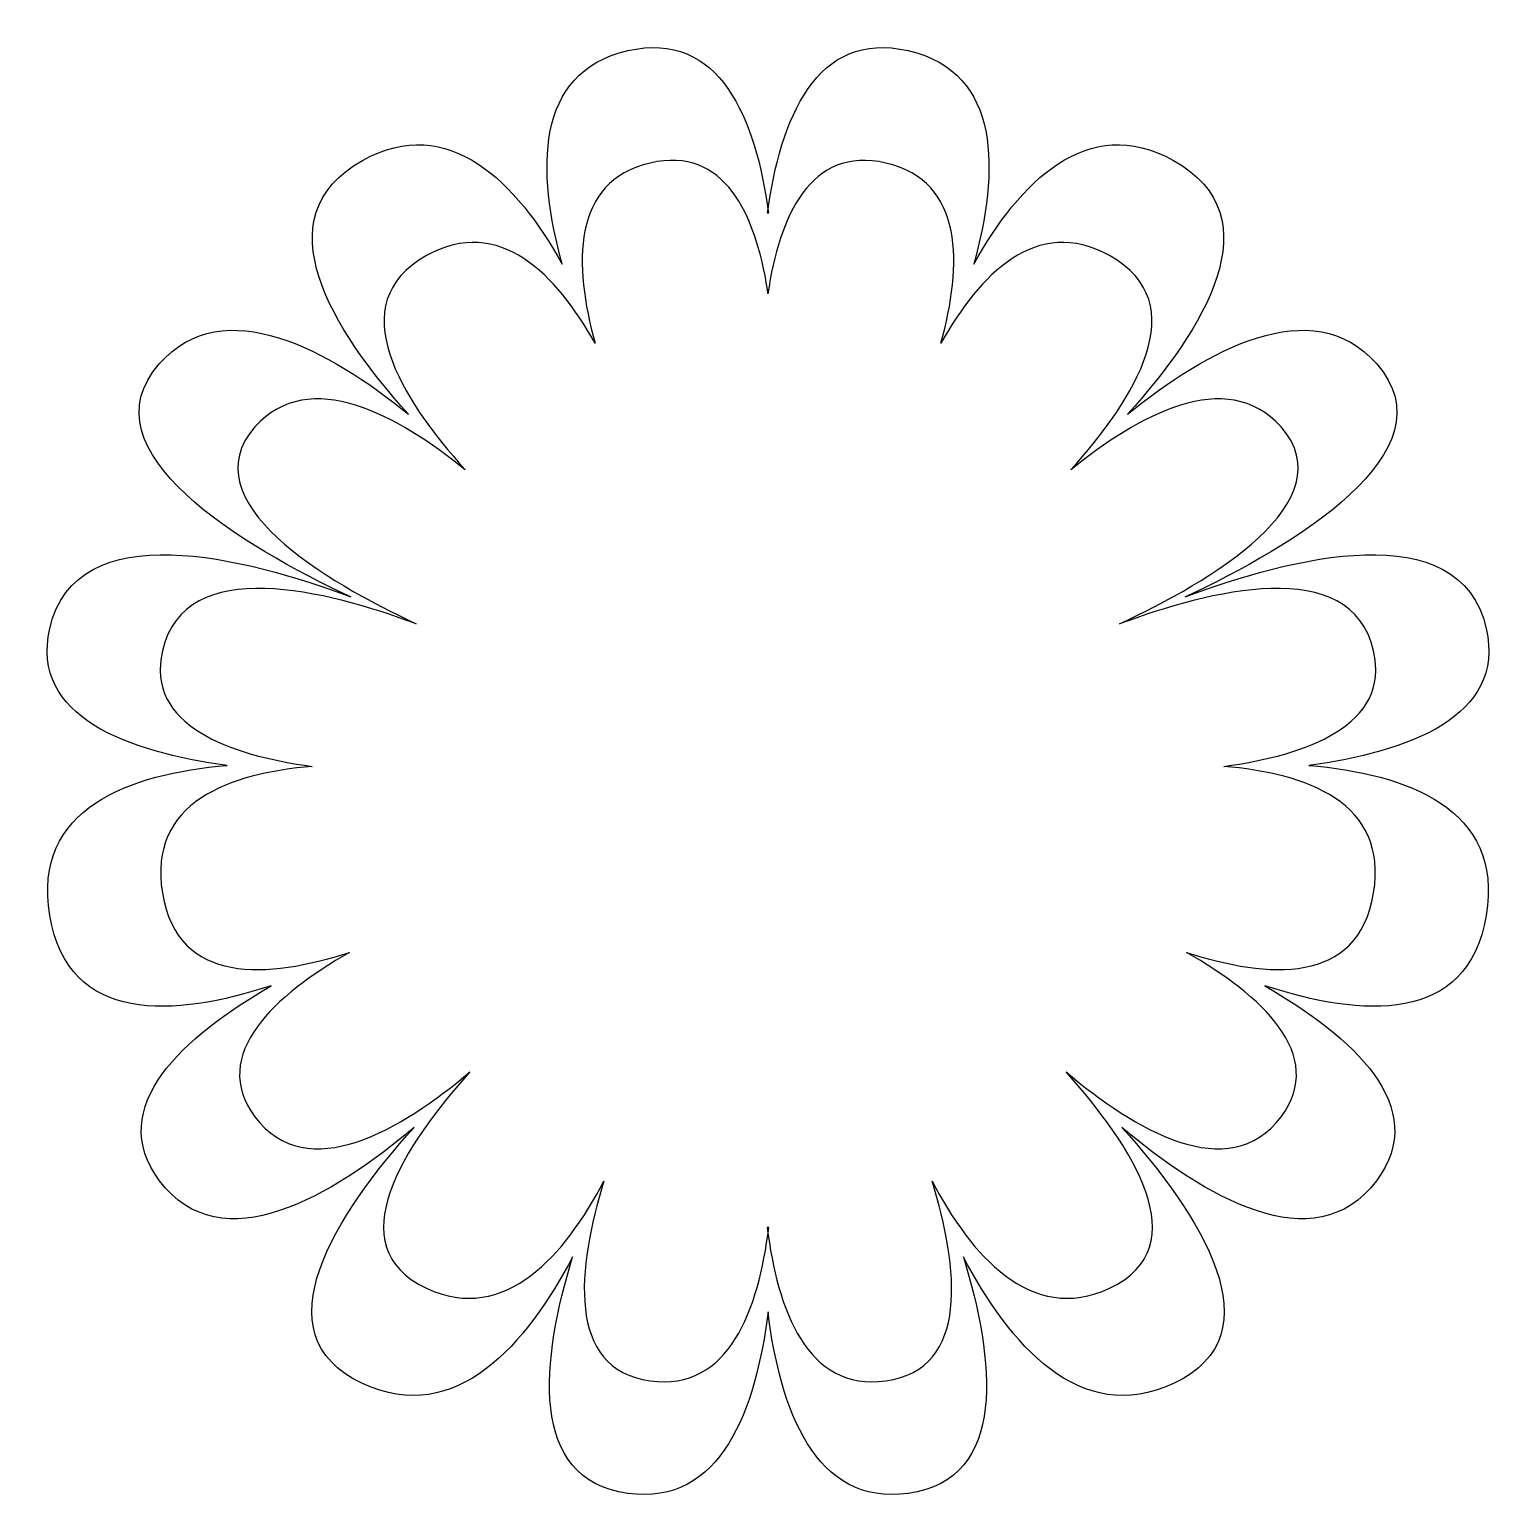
# Model space of a CAD drawing. Header units: centimetres. Extents: x -9.6 to 9.6, y -9.6 to 9.7.
import ezdxf

# ---------------------------------------------------------------- set-up
doc = ezdxf.new("R2010")
doc.units = ezdxf.units.CM
doc.header["$MEASUREMENT"] = 0
doc.layers.add('Camada 1', color=7, linetype='Continuous')

msp = doc.modelspace()

# ---------------------------------------------------------------- linework, layer by layer
at = {"layer": 'Camada 1'}
for points, knots in [([(0, -7.04857), (0.15497, -8.30264), (0.60994, -9.58256), (1.82655, -9.4126), (1.82655, -9.4126), (3.13812, -9.23178), (2.95148, -7.66024), (2.54481, -6.33028), (2.54481, -6.33028), (3.13311, -7.4519), (4.06138, -8.55349), (5.28132, -7.98104), (5.28132, -7.98104), (6.65541, -7.34025), (5.61964, -5.76701), (4.61137, -4.6429), (4.61137, -4.6429), (5.66465, -5.53619), (7.12121, -6.41029), (7.92618, -5.34037), (7.92618, -5.34037), (8.64862, -4.37792), (7.60701, -3.45296), (6.47126, -2.79717), (6.47126, -2.79717), (7.72533, -3.20717), (9.12109, -3.31298), (9.35691, -1.88142), (9.35691, -1.88142), (9.58855, -0.47982), (8.31196, -0.0332), (7.04538, 0.07263), (7.04538, 0.07263), (8.32864, 0.24763), (9.62023, 0.70594), (9.35691, 1.85672), (9.35691, 1.85672), (9.01443, 3.35913), (6.79373, 2.77916), (5.43629, 2.27003), (5.43629, 2.27003), (6.81789, 2.91749), (8.94525, 4.16326), (7.92615, 5.31149), (7.92615, 5.31149), (7.08951, 6.25312), (5.71209, 5.48315), (4.68551, 4.65154), (4.68551, 4.65154), (5.66463, 5.7348), (6.60707, 7.21972), (5.28133, 7.95634), (5.28133, 7.95634), (4.15555, 8.58213), (3.27396, 7.66469), (2.67984, 6.60559), (2.67984, 6.60559), (3.01065, 7.80635), (3.05065, 9.10461), (1.82656, 9.38708), (1.82656, 9.38708), (0.62628, 9.66225), (0.16019, 8.49869), (-0.00634, 7.27174), (-0.00634, 7.27174), (-0.00634, 7.27174), (0.00657, 7.27031), (0.00657, 7.27031), (0.00657, 7.27031), (-0.1598, 8.49779), (-0.62578, 9.66238), (-1.82654, 9.38708), (-1.82654, 9.38708), (-3.05063, 9.10458), (-3.01063, 7.80635), (-2.67982, 6.60559), (-2.67982, 6.60559), (-3.27394, 7.66469), (-4.15553, 8.58213), (-5.28131, 7.95634), (-5.28131, 7.95634), (-6.60706, 7.21971), (-5.66461, 5.73479), (-4.68549, 4.65154), (-4.68549, 4.65154), (-5.7121, 5.48318), (-7.08949, 6.25312), (-7.92613, 5.31149), (-7.92613, 5.31149), (-8.94523, 4.16325), (-6.81784, 2.91749), (-5.43627, 2.27003), (-5.43627, 2.27003), (-6.79376, 2.77914), (-9.01443, 3.35911), (-9.35694, 1.85673), (-9.35694, 1.85673), (-9.62025, 0.70595), (-8.32866, 0.24767), (-7.04541, 0.07264), (-7.04541, 0.07264), (-8.312, -0.03317), (-9.58859, -0.47981), (-9.35694, -1.88141), (-9.35694, -1.88141), (-9.12112, -3.31296), (-7.72536, -3.20716), (-6.47129, -2.79716), (-6.47129, -2.79716), (-7.60707, -3.45296), (-8.64865, -4.37791), (-7.92621, -5.34036), (-7.92621, -5.34036), (-7.12124, -6.41028), (-5.66466, -5.53615), (-4.6114, -4.64289), (-4.6114, -4.64289), (-5.61967, -5.767), (-6.65544, -7.34024), (-5.28135, -7.98103), (-5.28135, -7.98103), (-4.06144, -8.55351), (-3.13317, -7.45189), (-2.54484, -6.33027), (-2.54484, -6.33027), (-2.95148, -7.66022), (-3.13814, -9.23177), (-1.82658, -9.41259), (-1.82658, -9.41259), (-0.60994, -9.58259), (-0.15499, -8.30266), (0, -7.04857), (0, -7.04857), (0, -7.04857), (0, -7.04857), (0, -7.04857)], [0, 0, 0, 0, 0.02857143, 0.02857143, 0.02857143, 0.02857143, 0.05714286, 0.05714286, 0.05714286, 0.05714286, 0.08571429, 0.08571429, 0.08571429, 0.08571429, 0.11428571, 0.11428571, 0.11428571, 0.11428571, 0.14285714, 0.14285714, 0.14285714, 0.14285714, 0.17142857, 0.17142857, 0.17142857, 0.17142857, 0.2, 0.2, 0.2, 0.2, 0.22857143, 0.22857143, 0.22857143, 0.22857143, 0.25714286, 0.25714286, 0.25714286, 0.25714286, 0.28571429, 0.28571429, 0.28571429, 0.28571429, 0.31428571, 0.31428571, 0.31428571, 0.31428571, 0.34285714, 0.34285714, 0.34285714, 0.34285714, 0.37142857, 0.37142857, 0.37142857, 0.37142857, 0.4, 0.4, 0.4, 0.4, 0.42857143, 0.42857143, 0.42857143, 0.42857143, 0.45714286, 0.45714286, 0.45714286, 0.45714286, 0.48571429, 0.48571429, 0.48571429, 0.48571429, 0.51428571, 0.51428571, 0.51428571, 0.51428571, 0.54285714, 0.54285714, 0.54285714, 0.54285714, 0.57142857, 0.57142857, 0.57142857, 0.57142857, 0.6, 0.6, 0.6, 0.6, 0.62857143, 0.62857143, 0.62857143, 0.62857143, 0.65714286, 0.65714286, 0.65714286, 0.65714286, 0.68571429, 0.68571429, 0.68571429, 0.68571429, 0.71428571, 0.71428571, 0.71428571, 0.71428571, 0.74285714, 0.74285714, 0.74285714, 0.74285714, 0.77142857, 0.77142857, 0.77142857, 0.77142857, 0.8, 0.8, 0.8, 0.8, 0.82857143, 0.82857143, 0.82857143, 0.82857143, 0.85714286, 0.85714286, 0.85714286, 0.85714286, 0.88571429, 0.88571429, 0.88571429, 0.88571429, 0.91428571, 0.91428571, 0.91428571, 0.91428571, 0.94285714, 0.94285714, 0.94285714, 0.94285714, 1, 1, 1, 1]), ([(0.00915, -5.94946), (-0.12166, -7.00856), (-0.50581, -8.08851), (-1.53327, -7.94601), (-1.53327, -7.94601), (-2.63902, -7.79104), (-2.48236, -6.46445), (-2.13821, -5.34452), (-2.13821, -5.34452), (-2.63735, -6.29197), (-3.41813, -7.22026), (-4.4489, -6.73858), (-4.4489, -6.73858), (-5.61049, -6.1978), (-4.73472, -4.8679), (-3.88308, -3.92045), (-3.88308, -3.92045), (-4.77306, -4.67205), (-6.00131, -5.40868), (-6.68377, -4.50539), (-6.68377, -4.50539), (-7.29123, -3.69545), (-6.41379, -2.91384), (-5.45385, -2.36219), (-5.45385, -2.36219), (-6.51128, -2.70633), (-7.69204, -2.7955), (-7.88952, -1.58807), (-7.88952, -1.58807), (-8.08285, -0.40231), (-7.00793, -0.02981), (-5.9388, 0.061), (-5.9388, 0.061), (-7.02124, 0.20933), (-8.11116, 0.59514), (-7.88952, 1.56674), (-7.88952, 1.56674), (-7.59956, 2.83666), (-5.72467, 2.34501), (-4.58141, 1.91755), (-4.58141, 1.91755), (-5.74719, 2.46167), (-7.5404, 3.51413), (-6.68379, 4.48406), (-6.68379, 4.48406), (-5.97547, 5.27818), (-4.81308, 4.63072), (-3.9448, 3.92576), (-3.9448, 3.92576), (-4.77141, 4.84072), (-5.56969, 6.09479), (-4.44894, 6.71725), (-4.44894, 6.71725), (-3.49734, 7.24306), (-2.75489, 6.46976), (-2.25327, 5.57565), (-2.25327, 5.57565), (-2.53151, 6.58975), (-2.56484, 7.68801), (-1.53326, 7.92301), (-1.53326, 7.92301), (-0.56573, 8.14603), (-0.16343, 7.25764), (-0.00659, 6.27391), (-0.00659, 6.27391), (-0.00659, 6.27391), (-0.00175, 6.22028), (-0.00175, 6.22028), (-0.00175, 6.22028), (0.14896, 7.22501), (0.54813, 8.15007), (1.53323, 7.92298), (1.53323, 7.92298), (2.56481, 7.68798), (2.53148, 6.58972), (2.25319, 5.57562), (2.25319, 5.57562), (2.75481, 6.46973), (3.49729, 7.24302), (4.44886, 6.71722), (4.44886, 6.71722), (5.56961, 6.09476), (4.77133, 4.84066), (3.94472, 3.92573), (3.94472, 3.92573), (4.813, 4.63069), (5.97542, 5.27815), (6.68371, 4.48403), (6.68371, 4.48403), (7.54033, 3.51409), (5.74711, 2.46163), (4.58133, 1.91752), (4.58133, 1.91752), (5.72459, 2.34498), (7.59949, 2.83663), (7.88944, 1.56671), (7.88944, 1.56671), (8.11111, 0.59508), (7.02118, 0.20929), (5.93872, 0.06097), (5.93872, 0.06097), (7.00782, -0.02986), (8.08274, -0.40234), (7.88944, -1.5881), (7.88944, -1.5881), (7.69195, -2.79553), (6.5112, -2.70636), (5.45377, -2.36222), (5.45377, -2.36222), (6.4137, -2.91388), (7.29114, -3.69548), (6.68369, -4.50542), (6.68369, -4.50542), (6.00122, -5.40871), (4.77297, -4.67208), (3.883, -3.92048), (3.883, -3.92048), (4.73464, -4.86793), (5.61041, -6.19783), (4.44881, -6.73864), (4.44881, -6.73864), (3.41805, -7.22029), (2.63726, -6.292), (2.13812, -5.34458), (2.13812, -5.34458), (2.48226, -6.46451), (2.63892, -7.7911), (1.53318, -7.94607), (1.53318, -7.94607), (0.50572, -8.08857), (0.12157, -7.00862), (-0.00924, -5.94952), (-0.00924, -5.94952), (-0.00924, -5.94952), (0.00915, -5.94951), (0.00915, -5.94951), (0.00915, -5.94951), (0.00915, -5.94951), (0.00915, -5.94946), (0.00915, -5.94946)], [0, 0, 0, 0, 0.02777778, 0.02777778, 0.02777778, 0.02777778, 0.05555556, 0.05555556, 0.05555556, 0.05555556, 0.08333333, 0.08333333, 0.08333333, 0.08333333, 0.11111111, 0.11111111, 0.11111111, 0.11111111, 0.13888889, 0.13888889, 0.13888889, 0.13888889, 0.16666667, 0.16666667, 0.16666667, 0.16666667, 0.19444444, 0.19444444, 0.19444444, 0.19444444, 0.22222222, 0.22222222, 0.22222222, 0.22222222, 0.25, 0.25, 0.25, 0.25, 0.27777778, 0.27777778, 0.27777778, 0.27777778, 0.30555556, 0.30555556, 0.30555556, 0.30555556, 0.33333333, 0.33333333, 0.33333333, 0.33333333, 0.36111111, 0.36111111, 0.36111111, 0.36111111, 0.38888889, 0.38888889, 0.38888889, 0.38888889, 0.41666667, 0.41666667, 0.41666667, 0.41666667, 0.44444444, 0.44444444, 0.44444444, 0.44444444, 0.47222222, 0.47222222, 0.47222222, 0.47222222, 0.5, 0.5, 0.5, 0.5, 0.52777778, 0.52777778, 0.52777778, 0.52777778, 0.55555556, 0.55555556, 0.55555556, 0.55555556, 0.58333333, 0.58333333, 0.58333333, 0.58333333, 0.61111111, 0.61111111, 0.61111111, 0.61111111, 0.63888889, 0.63888889, 0.63888889, 0.63888889, 0.66666667, 0.66666667, 0.66666667, 0.66666667, 0.69444444, 0.69444444, 0.69444444, 0.69444444, 0.72222222, 0.72222222, 0.72222222, 0.72222222, 0.75, 0.75, 0.75, 0.75, 0.77777778, 0.77777778, 0.77777778, 0.77777778, 0.80555556, 0.80555556, 0.80555556, 0.80555556, 0.83333333, 0.83333333, 0.83333333, 0.83333333, 0.86111111, 0.86111111, 0.86111111, 0.86111111, 0.88888889, 0.88888889, 0.88888889, 0.88888889, 0.91666667, 0.91666667, 0.91666667, 0.91666667, 0.94444444, 0.94444444, 0.94444444, 0.94444444, 1, 1, 1, 1])]:
    msp.add_open_spline(points, degree=3, knots=knots, dxfattribs=at)

doc.saveas('drawing.dxf')
